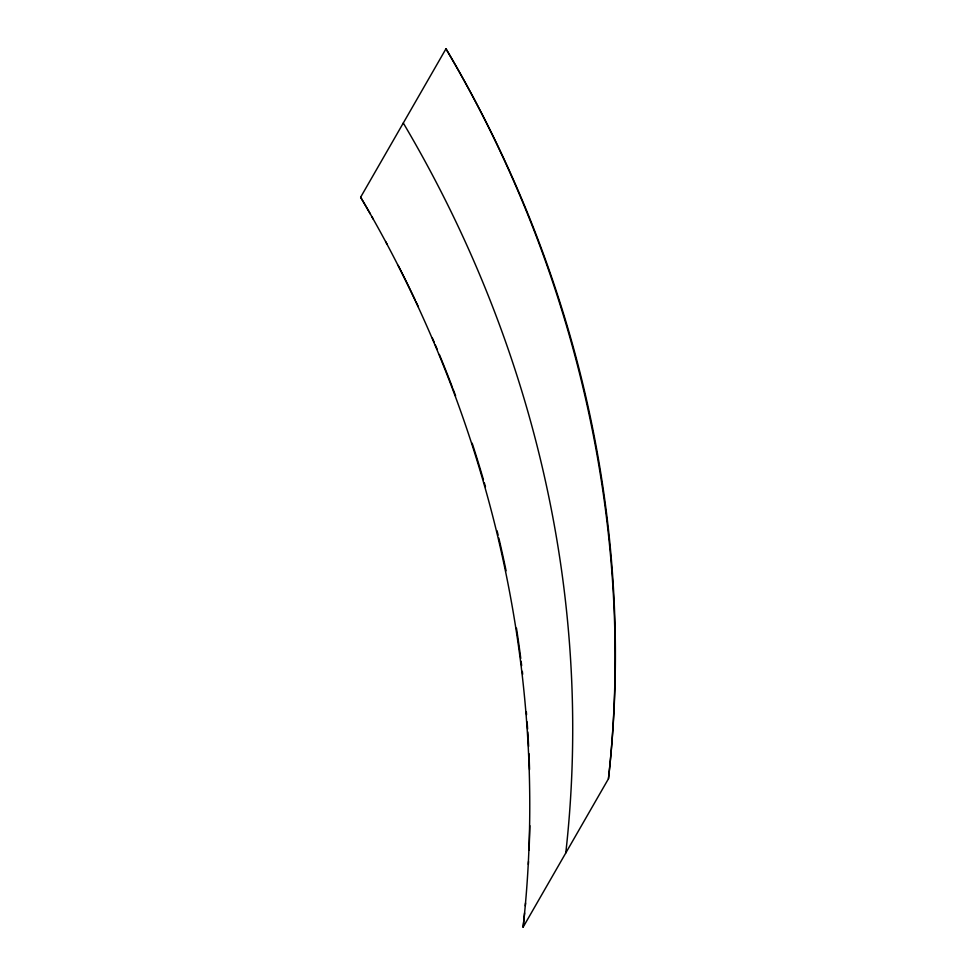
<?xml version="1.0" encoding="UTF-8"?>
<svg xmlns="http://www.w3.org/2000/svg" width="976" height="976" viewBox="0 0 976 976"><rect width="100%" height="100%" fill="white"/><g stroke="black" fill="none" stroke-linecap="round" stroke-linejoin="round"><path stroke-width="1.46" d="M523.099 927.2C551.147 674.428 489.562 415.544 360.62 197.237L445.971 48.8C574.925 267.095 636.498 525.979 608.463 778.763L523.099 927.2A1242.924 1148.313 29.9 0 0 524.6 912.963M360.62 197.237A1242.924 1148.313 29.9 0 1 370.404 214.073M371.893 216.684A1242.924 1148.313 29.9 0 1 373.369 219.283M385.642 241.548A1242.924 1148.313 29.9 0 1 387.057 244.183M398.135 265.35A1242.924 1148.313 29.9 0 1 415.239 300.132M415.874 301.474A1242.924 1148.313 29.9 0 1 418.399 306.867M432.38 338.062A1242.924 1148.313 29.9 0 1 434.137 342.149M435.308 344.882A1242.924 1148.313 29.9 0 1 437.041 348.981M439.322 354.459A1242.924 1148.313 29.9 0 1 452.461 387.496M452.986 388.875A1242.924 1148.313 29.9 0 1 455.597 395.805M472.152 443.189A1242.924 1148.313 29.9 0 1 483.437 479.765M484.255 482.595A1242.924 1148.313 29.9 0 1 485.462 486.829M497.077 530.81A1242.924 1148.313 29.9 0 1 498.114 535.08M498.785 537.935A1242.924 1148.313 29.9 0 1 506.08 570.777M516.463 628.166A1242.924 1148.313 29.9 0 1 520.757 658.41M521.123 661.289A1242.924 1148.313 29.9 0 1 521.66 665.608M522.343 671.378A1242.924 1148.313 29.9 0 1 522.672 674.257M526.332 711.772A1242.924 1148.313 29.9 0 1 526.564 714.652M527.113 721.874A1242.924 1148.313 29.9 0 1 527.613 729.084M527.796 731.976A1242.924 1148.313 29.9 0 1 528.614 746.396M528.955 753.618A1242.924 1148.313 29.9 0 1 529.541 769.478M529.809 825.647A1242.924 1148.313 29.9 0 1 529.053 850.059M528.504 861.527A1242.924 1148.313 29.9 0 1 528.358 864.394M525.552 902.995A1242.924 1148.313 29.9 0 1 525.295 905.838M445.971 48.8A1242.924 1148.313 29.9 0 1 608.451 778.75M403.295 123.025A1242.936 1148.325 29.9 0 1 565.775 852.975"/></g></svg>
